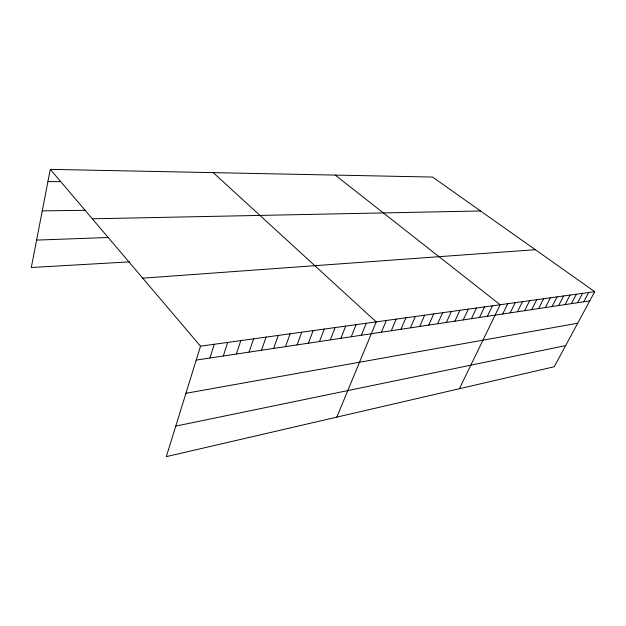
<?xml version="1.0" encoding="UTF-8"?>
<svg xmlns="http://www.w3.org/2000/svg" width="626" height="626" viewBox="0 0 626 626"><rect width="100%" height="100%" fill="white"/><g stroke="black" fill="none" stroke-linecap="round" stroke-linejoin="round"><path stroke-width="0.94" d="M50.291 169.356L200.508 346.178L166.32 456.644L554.237 366.742L594.7 291.669L432.558 177.056L50.291 169.356L31.3 267.521L129.723 261.848M209.921 358.002L214.28 344.277M223.286 355.991L227.707 342.414M236.331 354.034L240.814 340.607M249.062 352.117L253.6 338.838M261.496 350.247L266.073 337.109M273.632 348.424L278.257 335.426M285.487 346.64L290.159 333.783M297.076 344.895L301.787 332.171M308.399 343.197L313.141 330.606M319.471 341.53L324.245 329.065M330.293 339.902L335.106 327.57M340.88 338.314L345.716 326.099M351.241 336.757L356.1 324.659M361.382 335.231L366.265 323.259M336.804 417.135L376.203 321.881L213.223 172.635M381.398 332.218L386.32 320.481M391.281 330.731L396.219 319.111M400.945 329.284L405.906 317.773M410.413 327.86L415.382 316.466M419.678 326.467L424.663 315.183M428.755 325.097L433.748 313.923M437.644 323.767L442.652 312.695M446.354 322.453L451.369 311.49M454.883 321.169L459.907 310.308M463.248 319.909L468.279 309.15M471.448 318.681L476.48 308.015M479.493 317.468L484.524 306.904M487.38 316.286L492.412 305.809M459.398 388.723L500.151 304.745L335.231 175.1M502.701 313.978L507.741 303.696M510.151 312.859L515.19 302.663M517.459 311.764L522.491 301.654M524.635 310.684L529.666 300.66M531.677 309.627L536.709 299.69M538.595 308.587L543.618 298.735M545.387 307.562L550.403 297.796M552.054 306.56L557.07 296.873M558.611 305.574L563.619 295.965M565.051 304.604L570.051 295.073M571.381 303.657L576.374 294.204M577.602 302.718L582.587 293.344M583.714 301.802L588.698 292.498M175.773 426.11L565.63 345.607M185.922 393.3L577.688 323.227M196.212 360.067L589.723 300.895M200.508 346.178L594.7 291.669M142.728 278.163L535.347 249.711M36.605 240.094L108.321 237.497M92.288 218.795L480.525 210.962M42.263 210.876L85.699 210.305M47.936 181.532L60.245 181.665"/></g></svg>
